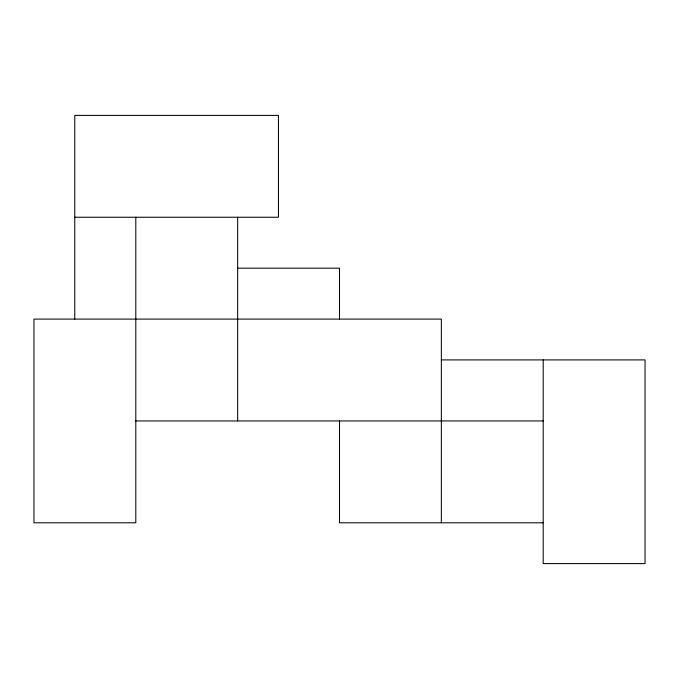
<?xml version="1.0" encoding="UTF-8"?>
<svg xmlns="http://www.w3.org/2000/svg" width="679" height="679" viewBox="0 0 679 679"><rect width="100%" height="100%" fill="white"/><g stroke="black" fill="none" stroke-linecap="round" stroke-linejoin="round"><path stroke-width="1.02" d="M74.758 217.246L278.458 217.246L278.458 115.396L74.758 115.396L74.758 319.096M237.65 268.171L339.5 268.171L339.5 319.096M441.35 359.904L645.05 359.904L645.05 563.604L543.2 563.604L543.2 359.904M135.8 420.946L543.2 420.946M543.2 522.796L339.5 522.796L339.5 420.946M441.35 522.796L441.35 319.096L33.95 319.096L33.95 522.796L135.8 522.796L135.8 217.246M237.65 217.246L237.65 420.946"/></g></svg>
